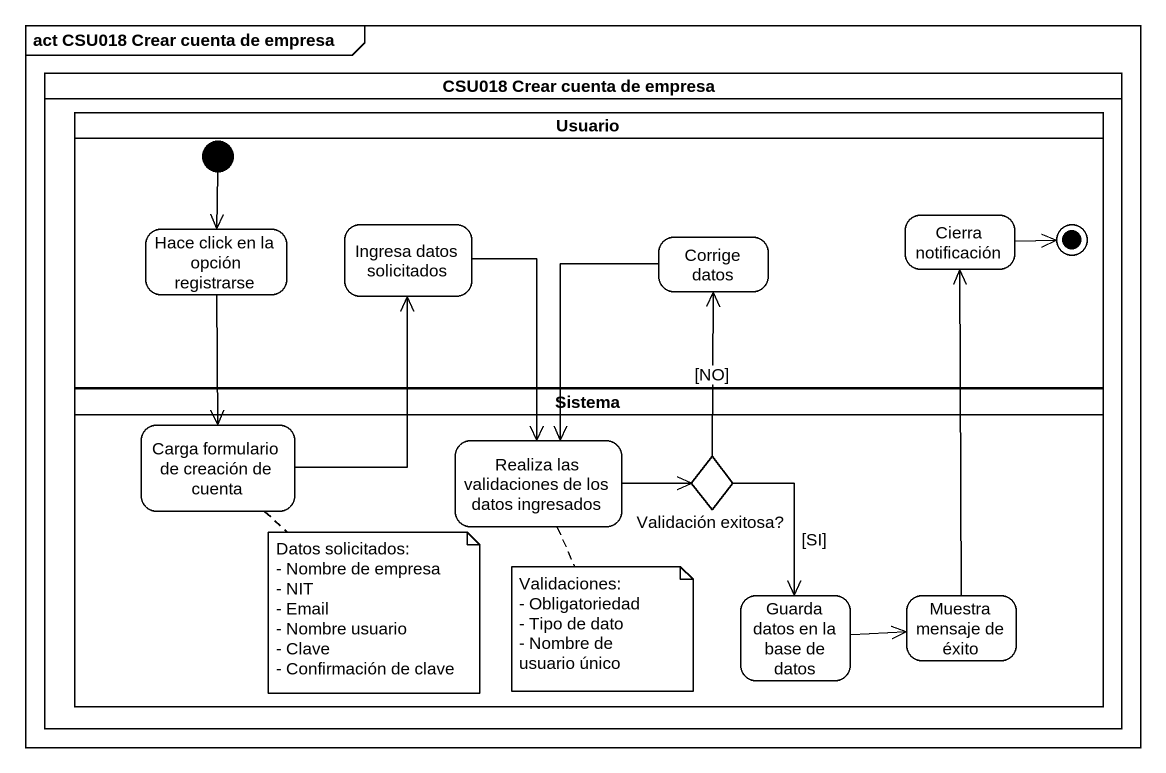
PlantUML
@startuml
mainframe act CSU018 Crear cuenta de empresa
hide empty description
state "CSU018 Crear cuenta de empresa" as CSU018_Crear_cuenta_de <<partition>> {
  state Usuario <<partition>> {
    state "Hace click en la opción registrarse" as Hace_click_en_la_opción
    state "Ingresa datos solicitados" as Ingresa_datos_solicitados
    state "Corrige datos" as Corrige_datos
    state "Cierra notificación" as Cierra_notificación
    [*] --> Hace_click_en_la_opción
    Cierra_notificación -right-> [*]
  }
  state Sistema <<partition>> {
    state "Carga formulario de creación de cuenta" as Carga_formulario_de
    state "Realiza las validaciones de los datos ingresados" as Realiza_las_validaciones_de
    state "Validación exitosa?" as Validación_exitosa <<choice>>
    state "Guarda datos en la base de datos" as Guarda_datos_en_la_base_de
    state "Muestra mensaje de éxito" as Muestra_mensaje_de_éxito
  }
}
Hace_click_en_la_opción --> Carga_formulario_de
Ingresa_datos_solicitados --> Realiza_las_validaciones_de
Corrige_datos --> Realiza_las_validaciones_de
Carga_formulario_de -up-> Ingresa_datos_solicitados
Realiza_las_validaciones_de -right-> Validación_exitosa
Validación_exitosa -up-> Corrige_datos : [NO]
Validación_exitosa --> Guarda_datos_en_la_base_de : [SI]
Guarda_datos_en_la_base_de -right-> Muestra_mensaje_de_éxito
Muestra_mensaje_de_éxito -up-> Cierra_notificación
note bottom of Carga_formulario_de
  Datos solicitados:
  - Nombre de empresa
  - NIT
  - Email
  - Nombre usuario
  - Clave
  - Confirmación de clave
end note
note bottom of Realiza_las_validaciones_de
  Validaciones:
  - Obligatoriedad
  - Tipo de dato
  - Nombre de usuario único
end note
@enduml
